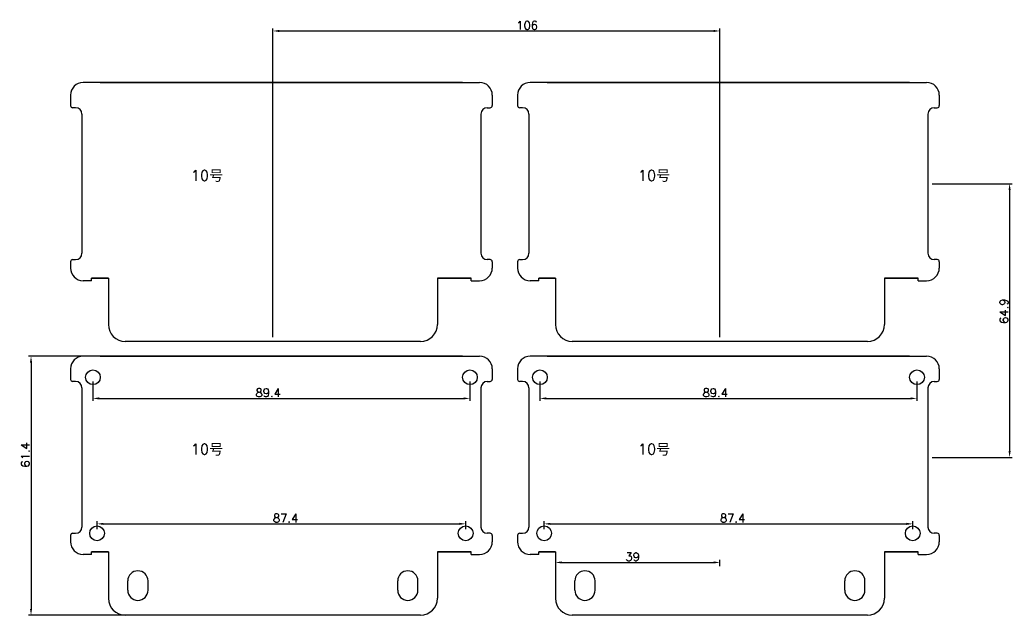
# Model space of a CAD drawing. Header units: millimetres. Extents: x 2501 to 3137, y 385 to 1054.
# Drawn here: x 2848.2 to 3083.5, y 912.7 to 1053.9 of the extents above; entities that cross this region are included whole.
import ezdxf

# ---------------------------------------------------------------- set-up
doc = ezdxf.new("R2010")
doc.units = ezdxf.units.MM
doc.header["$PDMODE"] = 2
doc.header["$PDSIZE"] = 3
doc.styles.get("Standard").update_dxf_attribs({"font": 'txt.shx', "height": 2})
doc.dimstyles.new('ISO-25$0', dxfattribs={"dimtxt": 3.5, "dimasz": 1.5, "dimexe": 0.6, "dimexo": 1, "dimgap": 0.3, "dimtad": 1, "dimdsep": 46, "dimtxsty": 'Standard', "dimcen": 0, "dimclrd": 256, "dimclre": 256, "dimclrt": 256, "dimaunit": 1, "dimadec": 0, "dimazin": 3, "dimtfac": 1, "dimtofl": 0, "dimtmove": 0, "dimatfit": 3, "dimfxl": 0, "dimlwd": 9, "dimlwe": 9, "dimarcsym": 0})

# ---------------------------------------------------------------- blocks, each defined once
blk = doc.blocks.new('*D18')
at = {"lineweight": 9}
for p, q in [((2971.55, 968.13), (2971.55, 963.52)), ((3060.95, 968.13), (3060.95, 963.52)), ((2973.05, 964.12), (3059.45, 964.12))]:
    blk.add_line(p, q, dxfattribs=at)
for points in [[(2973.05, 964.37), (2973.05, 963.87), (2971.55, 964.12)], [(3059.45, 964.37), (3059.45, 963.87), (3060.95, 964.12)]]:
    blk.add_solid(points)
at = {"layer": 'Defpoints', "color": 0}
for p in [(2971.55, 969.13), (3060.95, 969.13), (3060.95, 964.12)]:
    blk.add_point(p, dxfattribs=at)
at = {"insert": (3013.12, 965.46), "char_height": 2, "attachment_point": 5}
blk.add_mtext('89.4', dxfattribs=at)
blk = doc.blocks.new('*D19')
at = {"lineweight": 9}
for p, q in [((2972.55, 933.13), (2972.55, 934.98)), ((2974.05, 934.38), (3058.45, 934.38)), ((3059.95, 933.13), (3059.95, 934.98))]:
    blk.add_line(p, q, dxfattribs=at)
for points in [[(2974.05, 934.63), (2974.05, 934.13), (2972.55, 934.38)], [(3058.45, 934.63), (3058.45, 934.13), (3059.95, 934.38)]]:
    blk.add_solid(points)
at = {"layer": 'Defpoints', "color": 0}
for p in [(3059.95, 934.38), (2972.55, 932.13), (3059.95, 932.13)]:
    blk.add_point(p, dxfattribs=at)
at = {"insert": (3017.24, 935.73), "char_height": 2, "attachment_point": 5}
blk.add_mtext('87.4', dxfattribs=at)
blk = doc.blocks.new('*D20')
at = {"lineweight": 9}
for p, q in [((2907.23, 974.13), (2850.29, 974.13)), ((2850.89, 972.63), (2850.89, 914.23)), ((2907.23, 912.73), (2850.29, 912.73))]:
    blk.add_line(p, q, dxfattribs=at)
for points in [[(2850.64, 972.63), (2851.14, 972.63), (2850.89, 974.13)], [(2850.64, 914.23), (2851.14, 914.23), (2850.89, 912.73)]]:
    blk.add_solid(points)
at = {"layer": 'Defpoints', "color": 0}
for p in [(2908.23, 974.13), (2850.89, 912.73), (2908.23, 912.73)]:
    blk.add_point(p, dxfattribs=at)
at = {"insert": (2849.55, 950.74), "char_height": 2, "attachment_point": 5, "rotation": 90}
blk.add_mtext('61.4', dxfattribs=at)
blk = doc.blocks.new('*D21')
at = {"lineweight": 9}
for p, q in [((2908.23, 978.63), (2908.23, 1051.84)), ((3014.23, 978.63), (3014.23, 1051.84)), ((2909.73, 1051.24), (3012.73, 1051.24))]:
    blk.add_line(p, q, dxfattribs=at)
for points in [[(2909.73, 1051.49), (2909.73, 1050.99), (2908.23, 1051.24)], [(3012.73, 1051.49), (3012.73, 1050.99), (3014.23, 1051.24)]]:
    blk.add_solid(points)
at = {"layer": 'Defpoints', "color": 0}
for p in [(3014.23, 1051.24), (2908.23, 977.63), (3014.23, 977.63)]:
    blk.add_point(p, dxfattribs=at)
at = {"insert": (2968.53, 1052.56), "char_height": 2, "attachment_point": 5}
blk.add_mtext('106', dxfattribs=at)
blk = doc.blocks.new('*D22')
at = {"lineweight": 9}
for p, q in [((2865.55, 968.13), (2865.55, 963.52)), ((2954.95, 968.13), (2954.95, 963.52)), ((2867.05, 964.12), (2953.45, 964.12))]:
    blk.add_line(p, q, dxfattribs=at)
for points in [[(2867.05, 964.37), (2867.05, 963.87), (2865.55, 964.12)], [(2953.45, 964.37), (2953.45, 963.87), (2954.95, 964.12)]]:
    blk.add_solid(points)
at = {"layer": 'Defpoints', "color": 0}
for p in [(2865.55, 969.13), (2954.95, 969.13), (2954.95, 964.12)]:
    blk.add_point(p, dxfattribs=at)
at = {"insert": (2907.12, 965.46), "char_height": 2, "attachment_point": 5}
blk.add_mtext('89.4', dxfattribs=at)
blk = doc.blocks.new('*D23')
at = {"lineweight": 9}
for p, q in [((2866.55, 933.13), (2866.55, 934.98)), ((2868.05, 934.38), (2952.45, 934.38)), ((2953.95, 933.13), (2953.95, 934.98))]:
    blk.add_line(p, q, dxfattribs=at)
for points in [[(2868.05, 934.63), (2868.05, 934.13), (2866.55, 934.38)], [(2952.45, 934.63), (2952.45, 934.13), (2953.95, 934.38)]]:
    blk.add_solid(points)
at = {"layer": 'Defpoints', "color": 0}
for p in [(2953.95, 934.38), (2866.55, 932.13), (2953.95, 932.13)]:
    blk.add_point(p, dxfattribs=at)
at = {"insert": (2911.24, 935.73), "char_height": 2, "attachment_point": 5}
blk.add_mtext('87.4', dxfattribs=at)
blk = doc.blocks.new('*D24')
at = {"lineweight": 9}
for p, q in [((3064.55, 1015.03), (3083.52, 1015.03)), ((3082.92, 1013.53), (3082.92, 951.63)), ((3064.55, 950.13), (3083.52, 950.13))]:
    blk.add_line(p, q, dxfattribs=at)
for points in [[(3082.67, 1013.53), (3083.17, 1013.53), (3082.92, 1015.03)], [(3082.67, 951.63), (3083.17, 951.63), (3082.92, 950.13)]]:
    blk.add_solid(points)
at = {"layer": 'Defpoints', "color": 0}
for p in [(3063.55, 1015.03), (3063.55, 950.13), (3082.92, 950.13)]:
    blk.add_point(p, dxfattribs=at)
at = {"insert": (3081.58, 984.8), "char_height": 2, "attachment_point": 5, "rotation": 90}
blk.add_mtext('64.9', dxfattribs=at)
blk = doc.blocks.new('*D25')
at = {"lineweight": 9}
for p, q in [((2975.23, 926.73), (2975.23, 924.63)), ((2976.73, 925.23), (3012.73, 925.23)), ((3014.23, 924.36), (3014.23, 925.83))]:
    blk.add_line(p, q, dxfattribs=at)
for points in [[(2976.73, 925.48), (2976.73, 924.98), (2975.23, 925.23)], [(3012.73, 925.48), (3012.73, 924.98), (3014.23, 925.23)]]:
    blk.add_solid(points)
at = {"layer": 'Defpoints', "color": 0}
for p in [(2975.23, 927.73), (3014.23, 925.23), (3014.23, 923.36)]:
    blk.add_point(p, dxfattribs=at)
at = {"insert": (2993.53, 926.56), "char_height": 2, "attachment_point": 5}
blk.add_mtext('39', dxfattribs=at)

msp = doc.modelspace()

# ---------------------------------------------------------------- linework, layer by layer
for p, q in [((2953.2043, 1039.034), (2863.2543, 1039.034)), ((2867.3043, 1039.034), (2957.2543, 1039.034)), ((2953.2543, 1039.034), (2957.2543, 1039.034)), ((2953.2543, 1039.034), (2957.2543, 1039.034)), ((3059.2043, 1039.034), (2969.2543, 1039.034)), ((2973.3043, 1039.034), (3063.2543, 1039.034)), ((3059.2543, 1039.034), (3063.2543, 1039.034)), ((3059.2543, 1039.034), (3063.2543, 1039.034)), ((2860.2543, 1036.034), (2860.2543, 1033.534)), ((2960.2543, 1036.034), (2960.2543, 1033.534)), ((2960.2543, 1036.034), (2960.2543, 1033.534)), ((2960.2543, 1036.034), (2960.2543, 1033.534)), ((2966.2543, 1036.034), (2966.2543, 1033.534)), ((3066.2543, 1036.034), (3066.2543, 1033.534)), ((3066.2543, 1036.034), (3066.2543, 1033.534)), ((3066.2543, 1036.034), (3066.2543, 1033.534)), ((2861.4543, 1033.034), (2860.7543, 1033.034)), ((2959.0543, 1033.034), (2959.7543, 1033.034)), ((2967.4543, 1033.034), (2966.7543, 1033.034)), ((3065.0543, 1033.034), (3065.7543, 1033.034)), ((2862.9543, 1031.534), (2862.9543, 998.534)), ((2957.5543, 1031.534), (2957.5543, 998.534)), ((2968.9543, 1031.534), (2968.9543, 998.534)), ((3063.5543, 1031.534), (3063.5543, 998.534)), ((2862.9543, 1002.924), (2862.9543, 1000.379)), ((2957.5543, 1002.924), (2957.5543, 1000.379)), ((2968.9543, 1002.924), (2968.9543, 1000.379)), ((3063.5543, 1002.924), (3063.5543, 1000.379)), ((2860.2543, 996.534), (2860.2543, 995.034)), ((2860.7543, 997.034), (2861.4543, 997.034)), ((2959.7543, 997.034), (2959.0543, 997.034)), ((2960.2543, 996.534), (2960.2543, 995.034)), ((2960.2543, 996.534), (2960.2543, 995.034)), ((2960.2543, 996.534), (2960.2543, 995.034)), ((2966.2543, 996.534), (2966.2543, 995.034)), ((2966.7543, 997.034), (2967.4543, 997.034)), ((3065.7543, 997.034), (3065.0543, 997.034)), ((3066.2543, 996.534), (3066.2543, 995.034)), ((3066.2543, 996.534), (3066.2543, 995.034)), ((3066.2543, 996.534), (3066.2543, 995.034)), ((2865.2543, 992.034), (2863.2543, 992.034)), ((2865.2543, 992.034), (2865.2543, 992.634)), ((2865.2543, 992.634), (2869.2293, 992.634)), ((2865.2543, 992.634), (2869.2293, 992.634)), ((2869.2293, 992.634), (2865.2543, 992.634)), ((2869.2293, 992.634), (2865.2543, 992.634)), ((2869.2293, 992.634), (2869.2293, 981.634)), ((2955.2543, 992.634), (2947.2293, 992.634)), ((2955.2543, 992.634), (2947.2293, 992.634)), ((2947.2293, 992.634), (2947.2293, 981.634)), ((2947.2293, 992.634), (2955.2543, 992.634)), ((2947.2293, 992.634), (2955.2543, 992.634)), ((2955.2543, 992.034), (2955.2543, 992.634)), ((2955.2543, 992.034), (2955.2543, 992.634)), ((2955.2543, 992.034), (2955.2543, 992.634)), ((2955.2543, 992.034), (2957.2543, 992.034)), ((2955.2543, 992.034), (2957.2543, 992.034)), ((2955.2543, 992.034), (2957.2543, 992.034)), ((2971.2543, 992.034), (2969.2543, 992.034)), ((2975.2293, 992.634), (2971.2543, 992.634)), ((2975.2293, 992.634), (2971.2543, 992.634)), ((2971.2543, 992.634), (2975.2293, 992.634)), ((2971.2543, 992.634), (2975.2293, 992.634)), ((2971.2543, 992.034), (2971.2543, 992.634)), ((2975.2293, 992.634), (2975.2293, 981.634)), ((3053.2293, 992.634), (3061.2543, 992.634)), ((3053.2293, 992.634), (3061.2543, 992.634)), ((3053.2293, 992.634), (3053.2293, 981.634)), ((3061.2543, 992.634), (3053.2293, 992.634)), ((3061.2543, 992.634), (3053.2293, 992.634)), ((3061.2543, 992.034), (3061.2543, 992.634)), ((3061.2543, 992.034), (3061.2543, 992.634)), ((3061.2543, 992.034), (3061.2543, 992.634)), ((3061.2543, 992.034), (3063.2543, 992.034)), ((3061.2543, 992.034), (3063.2543, 992.034)), ((3061.2543, 992.034), (3063.2543, 992.034)), ((2943.2293, 977.634), (2873.2293, 977.634)), ((3049.2293, 977.634), (2979.2293, 977.634)), ((2953.2043, 974.134), (2863.2543, 974.134)), ((2867.3043, 974.134), (2957.2543, 974.134)), ((2953.2543, 974.134), (2957.2543, 974.134)), ((2953.2543, 974.134), (2957.2543, 974.134)), ((3059.2043, 974.134), (2969.2543, 974.134)), ((2973.3043, 974.134), (3063.2543, 974.134)), ((3059.2543, 974.134), (3063.2543, 974.134)), ((3059.2543, 974.134), (3063.2543, 974.134)), ((2860.2543, 971.134), (2860.2543, 968.634)), ((2960.2543, 971.134), (2960.2543, 968.634)), ((2960.2543, 971.134), (2960.2543, 968.634)), ((2960.2543, 971.134), (2960.2543, 968.634)), ((2966.2543, 971.134), (2966.2543, 968.634)), ((3066.2543, 971.134), (3066.2543, 968.634)), ((3066.2543, 971.134), (3066.2543, 968.634)), ((3066.2543, 971.134), (3066.2543, 968.634)), ((2861.4543, 968.134), (2860.7543, 968.134)), ((2959.0543, 968.134), (2959.7543, 968.134)), ((2967.4543, 968.134), (2966.7543, 968.134)), ((3065.0543, 968.134), (3065.7543, 968.134)), ((2862.9543, 966.634), (2862.9543, 933.634)), ((2957.5543, 966.634), (2957.5543, 933.634)), ((2968.9543, 966.634), (2968.9543, 933.634)), ((3063.5543, 966.634), (3063.5543, 933.634)), ((2862.9543, 938.024), (2862.9543, 935.479)), ((2957.5543, 938.024), (2957.5543, 935.479)), ((2968.9543, 938.024), (2968.9543, 935.479)), ((3063.5543, 938.024), (3063.5543, 935.479)), ((2860.7543, 932.134), (2861.4543, 932.134)), ((2959.7543, 932.134), (2959.0543, 932.134)), ((2966.7543, 932.134), (2967.4543, 932.134)), ((3065.7543, 932.134), (3065.0543, 932.134)), ((2860.2543, 931.634), (2860.2543, 930.134)), ((2960.2543, 931.634), (2960.2543, 930.134)), ((2960.2543, 931.634), (2960.2543, 930.134)), ((2960.2543, 931.634), (2960.2543, 930.134)), ((2966.2543, 931.634), (2966.2543, 930.134)), ((3066.2543, 931.634), (3066.2543, 930.134)), ((3066.2543, 931.634), (3066.2543, 930.134)), ((3066.2543, 931.634), (3066.2543, 930.134)), ((2865.2543, 927.134), (2863.2543, 927.134)), ((2865.2543, 927.134), (2865.2543, 927.734)), ((2865.2543, 927.734), (2869.2293, 927.734)), ((2865.2543, 927.734), (2869.2293, 927.734)), ((2869.2293, 927.734), (2865.2543, 927.734)), ((2869.2293, 927.734), (2865.2543, 927.734)), ((2869.2293, 927.734), (2869.2293, 916.734)), ((2955.2543, 927.734), (2947.2293, 927.734)), ((2955.2543, 927.734), (2947.2293, 927.734)), ((2947.2293, 927.734), (2947.2293, 916.734)), ((2947.2293, 927.734), (2955.2543, 927.734)), ((2947.2293, 927.734), (2955.2543, 927.734)), ((2955.2543, 927.134), (2955.2543, 927.734)), ((2955.2543, 927.134), (2955.2543, 927.734)), ((2955.2543, 927.134), (2955.2543, 927.734)), ((2955.2543, 927.134), (2957.2543, 927.134)), ((2955.2543, 927.134), (2957.2543, 927.134)), ((2955.2543, 927.134), (2957.2543, 927.134)), ((2971.2543, 927.134), (2969.2543, 927.134)), ((2971.2543, 927.134), (2971.2543, 927.734)), ((2971.2543, 927.734), (2975.2293, 927.734)), ((2971.2543, 927.734), (2975.2293, 927.734)), ((2975.2293, 927.734), (2971.2543, 927.734)), ((2975.2293, 927.734), (2971.2543, 927.734)), ((2975.2293, 927.734), (2975.2293, 916.734)), ((3061.2543, 927.734), (3053.2293, 927.734)), ((3061.2543, 927.734), (3053.2293, 927.734)), ((3053.2293, 927.734), (3053.2293, 916.734)), ((3053.2293, 927.734), (3061.2543, 927.734)), ((3053.2293, 927.734), (3061.2543, 927.734)), ((3061.2543, 927.134), (3061.2543, 927.734)), ((3061.2543, 927.134), (3061.2543, 927.734)), ((3061.2543, 927.134), (3061.2543, 927.734)), ((3061.2543, 927.134), (3063.2543, 927.134)), ((3061.2543, 927.134), (3063.2543, 927.134)), ((3061.2543, 927.134), (3063.2543, 927.134)), ((2873.829, 918.6345), (2873.829, 920.8345)), ((2878.629, 918.6345), (2878.629, 920.8345)), ((2937.829, 918.6345), (2937.829, 920.8345)), ((2942.629, 918.6345), (2942.629, 920.8345)), ((2979.829, 918.6345), (2979.829, 920.8345)), ((2984.629, 918.6345), (2984.629, 920.8345)), ((3043.829, 918.6345), (3043.829, 920.8345)), ((3048.629, 918.6345), (3048.629, 920.8345)), ((2943.2293, 912.734), (2873.2293, 912.734)), ((3049.2293, 912.734), (2979.2293, 912.734))]:
    msp.add_line(p, q)
for centre in [(2865.5543, 969.134), (2954.9543, 969.134), (2971.5543, 969.134), (3060.9543, 969.134), (2866.5543, 932.134), (2953.9543, 932.134), (2972.5543, 932.134), (3059.9543, 932.134)]:
    msp.add_circle(centre, 1.75)
for centre, radius, start, end in [((2863.2543, 1036.034), 3, 90, 180), ((2957.2543, 1036.034), 3, 0, 90), ((2957.2543, 1036.034), 3, 0, 90), ((2957.2543, 1036.034), 3, 0, 90), ((2969.2543, 1036.034), 3, 90, 180), ((3063.2543, 1036.034), 3, 0, 90), ((3063.2543, 1036.034), 3, 0, 90), ((3063.2543, 1036.034), 3, 0, 90), ((2860.7543, 1033.534), 0.5, 180, 270), ((2861.4543, 1031.534), 1.5, 360, 90), ((2959.0543, 1031.534), 1.5, 90, 180), ((2959.7543, 1033.534), 0.5, 270, 0), ((2966.7543, 1033.534), 0.5, 180, 270), ((2967.4543, 1031.534), 1.5, 360, 90), ((3065.0543, 1031.534), 1.5, 90, 180), ((3065.7543, 1033.534), 0.5, 270, 0), ((2861.4543, 998.534), 1.5, 270, 0), ((2959.0543, 998.534), 1.5, 180, 270), ((2967.4543, 998.534), 1.5, 270, 0), ((3065.0543, 998.534), 1.5, 180, 270), ((2860.7543, 996.534), 0.5, 90, 180), ((2959.7543, 996.534), 0.5, 0, 90), ((2966.7543, 996.534), 0.5, 90, 180), ((3065.7543, 996.534), 0.5, 0, 90), ((2863.2543, 995.034), 3, 180, 270), ((2957.2543, 995.034), 3, 270, 0), ((2957.2543, 995.034), 3, 270, 0), ((2957.2543, 995.034), 3, 270, 0), ((2969.2543, 995.034), 3, 180, 270), ((3063.2543, 995.034), 3, 270, 0), ((3063.2543, 995.034), 3, 270, 0), ((3063.2543, 995.034), 3, 270, 0), ((2873.2293, 981.634), 4, 180, 270), ((2943.2293, 981.634), 4, 270, 0), ((2979.2293, 981.634), 4, 180, 270), ((3049.2293, 981.634), 4, 270, 0), ((2863.2543, 971.134), 3, 90, 180), ((2957.2543, 971.134), 3, 0, 90), ((2957.2543, 971.134), 3, 0, 90), ((2957.2543, 971.134), 3, 0, 90), ((2969.2543, 971.134), 3, 90, 180), ((3063.2543, 971.134), 3, 0, 90), ((3063.2543, 971.134), 3, 0, 90), ((3063.2543, 971.134), 3, 0, 90), ((2860.7543, 968.634), 0.5, 180, 270), ((2861.4543, 966.634), 1.5, 360, 90), ((2959.0543, 966.634), 1.5, 90, 180), ((2959.7543, 968.634), 0.5, 270, 0), ((2966.7543, 968.634), 0.5, 180, 270), ((2967.4543, 966.634), 1.5, 360, 90), ((3065.0543, 966.634), 1.5, 90, 180), ((3065.7543, 968.634), 0.5, 270, 0), ((2860.7543, 931.634), 0.5, 90, 180), ((2861.4543, 933.634), 1.5, 270, 0), ((2959.0543, 933.634), 1.5, 180, 270), ((2959.7543, 931.634), 0.5, 0, 90), ((2966.7543, 931.634), 0.5, 90, 180), ((2967.4543, 933.634), 1.5, 270, 0), ((3065.0543, 933.634), 1.5, 180, 270), ((3065.7543, 931.634), 0.5, 0, 90), ((2863.2543, 930.134), 3, 180, 270), ((2957.2543, 930.134), 3, 270, 0), ((2957.2543, 930.134), 3, 270, 0), ((2957.2543, 930.134), 3, 270, 0), ((2969.2543, 930.134), 3, 180, 270), ((3063.2543, 930.134), 3, 270, 0), ((3063.2543, 930.134), 3, 270, 0), ((3063.2543, 930.134), 3, 270, 0), ((2876.229, 920.8345), 2.4, 0, 180), ((2940.229, 920.8345), 2.4, 0, 180), ((2982.229, 920.8345), 2.4, 0, 180), ((3046.229, 920.8345), 2.4, 0, 180), ((2876.229, 918.6345), 2.4, 180, 0), ((2940.229, 918.6345), 2.4, 180, 0), ((2982.229, 918.6345), 2.4, 180, 0), ((3046.229, 918.6345), 2.4, 180, 0), ((2873.2293, 916.734), 4, 180, 270), ((2943.2293, 916.734), 4, 270, 0), ((2979.2293, 916.734), 4, 180, 270), ((3049.2293, 916.734), 4, 270, 0)]:
    msp.add_arc(centre, radius, start, end)

# ---------------------------------------------------------------- texts
at = {"color": 3, "char_height": 2.5, "width": 40.296731, "attachment_point": 1}
for insert in [(2888.8041, 1018.2268), (2994.8041, 1018.2268), (2888.8041, 953.3268), (2994.8041, 953.3268)]:
    msp.add_mtext('10{\\fSimSun|b0|i0|c134|p2;号}', dxfattribs=dict(at, insert=insert))

# ---------------------------------------------------------------- dimensions: what is measured, and where the dimension line sits
for base, p1, p2, picture, middle in [((3014.2293, 1051.2415), (2908.2293, 977.634), (3014.2293, 977.634), '*D21', (2968.5317, 1051.2415)), ((2954.9543, 964.1201), (2865.5543, 969.134), (2954.9543, 969.134), '*D22', (2907.1176, 964.1201)), ((3060.9543, 964.1201), (2971.5543, 969.134), (3060.9543, 969.134), '*D18', (3013.1176, 964.1201)), ((2953.9543, 934.3849), (2866.5543, 932.134), (2953.9543, 932.134), '*D23', (2911.2371, 934.3849)), ((3059.9543, 934.3849), (2972.5543, 932.134), (3059.9543, 932.134), '*D19', (3017.2371, 934.3849)), ((3014.2293, 925.2341), (2975.2293, 927.734), (3014.2293, 923.3604), '*D25', (2993.5303, 925.2341))]:
    dim = msp.add_linear_dim(base=base, p1=p1, p2=p2, dimstyle='ISO-25$0')
    dim.commit()
    dim.dimension.update_dxf_attribs({"geometry": picture, "text_midpoint": middle, "dimtype": 160})
for base, p1, p2, picture, middle in [((3082.9246, 950.134), (3063.5543, 1015.034), (3063.5543, 950.134), '*D24', (3082.9246, 984.7982)), ((2850.89, 912.734), (2908.2293, 974.134), (2908.2293, 912.734), '*D20', (2850.89, 950.7431))]:
    dim = msp.add_linear_dim(base=base, p1=p1, p2=p2, angle=90, dimstyle='ISO-25$0')
    dim.commit()
    dim.dimension.update_dxf_attribs({"geometry": picture, "text_midpoint": middle, "dimtype": 160})

doc.saveas('drawing.dxf')
